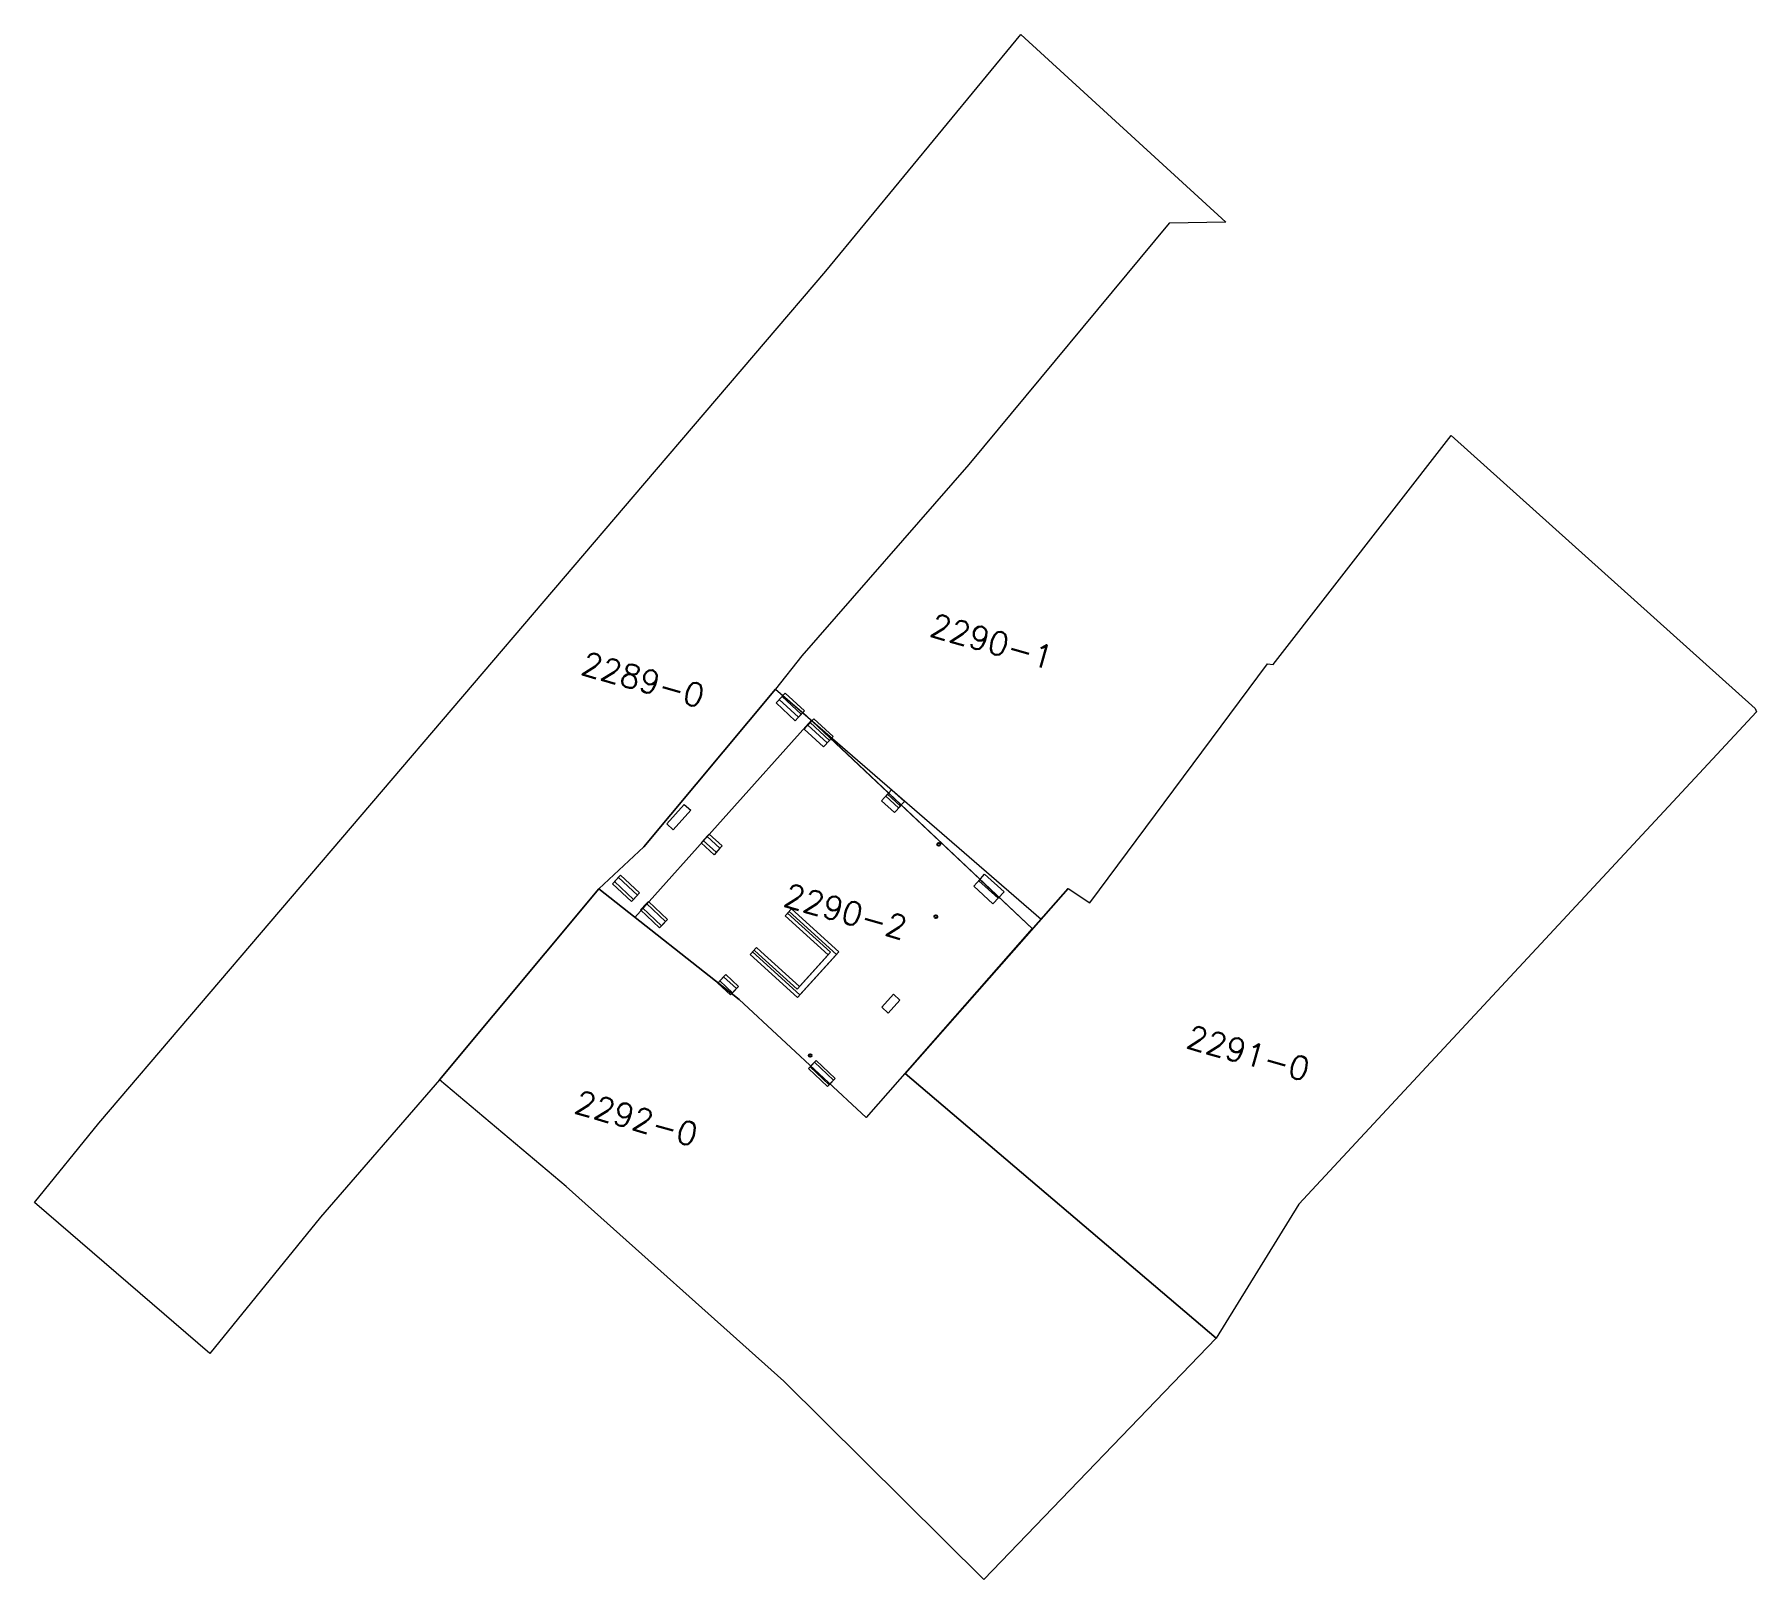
# Model space of a CAD drawing. Header units: metres. Extents: x 7512512.6 to 7512571.9, y 4692061.2 to 4692114.4.
import ezdxf

# ---------------------------------------------------------------- set-up
doc = ezdxf.new("R2010")
doc.units = ezdxf.units.M
for name, color, linetype, lineweight in [('0_Pen_No__20', 1, 'Continuous', 0), ('AA SHTYLLAT', 1, 'Continuous', 0), ('burimi', 1, 'Continuous', 0), ('Nr Parceles Baze', 7, 'Continuous', 0), ('parcela', 7, 'Continuous', 0), ('parcela baze', 7, 'Continuous', 0), ('shtyllat e vjetra', 5, 'Continuous', 0)]:
    doc.layers.add(name, color=color, linetype=linetype, lineweight=lineweight)
doc.styles.get("Standard").update_dxf_attribs({"font": 'simplex.shx'})

msp = doc.modelspace()

# ---------------------------------------------------------------- linework, layer by layer
at = {"color": 6}
for centre in [(7512543.745, 4692086.491), (7512543.648, 4692084.002), (7512539.316, 4692079.224)]:
    msp.add_circle(centre, 0.05, dxfattribs=at)
at = {"layer": '0_Pen_No__20', "flags": 128}
msp.add_lwpolyline([(7512538.122, 4692091.836), (7512539.19, 4692090.911), (7512546.978, 4692083.586), (7512542.592, 4692078.606), (7512541.242, 4692077.086), (7512536.872, 4692081.146), (7512532.042, 4692084.956), (7512533.592, 4692086.406)], close=True, dxfattribs=at)
at = {"layer": 'AA SHTYLLAT'}
for points in [[(7512539.011, 4692090.965), (7512538.807, 4692090.745), (7512538.147, 4692091.356), (7512538.35, 4692091.576)], [(7512534.983, 4692087.863), (7512535.206, 4692087.661), (7512534.601, 4692086.994), (7512534.379, 4692087.196)], [(7512536.286, 4692086.438), (7512536.084, 4692086.216), (7512535.64, 4692086.619), (7512535.841, 4692086.841)], [(7512538.677, 4692084.27), (7512540.306, 4692082.792), (7512538.963, 4692081.31), (7512537.333, 4692082.788), (7512537.468, 4692082.936), (7512537.468, 4692082.936), (7512537.468, 4692082.936), (7512537.616, 4692082.802), (7512537.616, 4692082.802), (7512537.616, 4692082.802), (7512537.616, 4692082.802), (7512538.949, 4692081.593), (7512540.024, 4692082.778), (7512538.542, 4692084.122)], [(7512542.007, 4692080.684), (7512541.785, 4692080.885), (7512542.188, 4692081.33), (7512542.41, 4692081.128)]]:
    msp.add_lwpolyline(points, close=True, dxfattribs=at)
for points, elevation in [([(7512539.981, 4692090.067), (7512539.777, 4692089.846), (7512539.117, 4692090.458), (7512539.321, 4692090.678)], 632.863), ([(7512542.423, 4692087.806), (7512542.219, 4692087.585), (7512541.779, 4692087.993), (7512541.983, 4692088.213)], 632.863), ([(7512533.445, 4692084.816), (7512533.239, 4692084.597), (7512532.584, 4692085.215), (7512532.79, 4692085.433)], 630.603), ([(7512545.816, 4692084.662), (7512545.612, 4692084.442), (7512544.952, 4692085.055), (7512545.156, 4692085.275)], 632.863), ([(7512534.406, 4692083.908), (7512534.201, 4692083.69), (7512533.546, 4692084.307), (7512533.751, 4692084.526)], 630.603), ([(7512536.846, 4692081.598), (7512536.64, 4692081.38), (7512536.204, 4692081.791), (7512536.41, 4692082.01)], 630.603), ([(7512540.181, 4692078.437), (7512539.975, 4692078.219), (7512539.32, 4692078.836), (7512539.526, 4692079.055)], 630.603)]:
    msp.add_lwpolyline(points, close=True, dxfattribs=dict(at, elevation=elevation))
at = {"layer": 'burimi', "flags": 128}
msp.add_lwpolyline([(7512541.242, 4692077.086), (7512536.872, 4692081.146), (7512533.284, 4692083.977), (7512539.364, 4692090.761), (7512546.966, 4692083.597)], close=True, dxfattribs=at)
at = {"layer": 'parcela', "flags": 128}
for points in [[(7512553.633, 4692107.904), (7512551.683, 4692107.874), (7512544.782, 4692099.565), (7512539.032, 4692092.976), (7512538.122, 4692091.836), (7512533.592, 4692086.406), (7512532.042, 4692084.956), (7512526.552, 4692078.387), (7512522.461, 4692073.657), (7512518.651, 4692068.967), (7512512.611, 4692074.168), (7512514.832, 4692076.897), (7512533.622, 4692098.916), (7512539.853, 4692106.215), (7512546.573, 4692114.364), (7512553.633, 4692107.904)], [(7512571.902, 4692091.054), (7512556.141, 4692074.106), (7512553.301, 4692069.496), (7512542.592, 4692078.606), (7512548.202, 4692084.976), (7512548.952, 4692084.476), (7512555.062, 4692092.705), (7512555.262, 4692092.685), (7512561.382, 4692100.564), (7512571.852, 4692091.164), (7512571.902, 4692091.054)], [(7512553.301, 4692069.496), (7512545.301, 4692061.187), (7512538.411, 4692068.017), (7512530.921, 4692074.717), (7512526.552, 4692078.387), (7512532.042, 4692084.956), (7512536.872, 4692081.146), (7512541.242, 4692077.086), (7512542.592, 4692078.606), (7512553.301, 4692069.496)]]:
    msp.add_lwpolyline(points, dxfattribs=at)
at = {"layer": 'parcela baze', "flags": 128}
msp.add_lwpolyline([(7512548.202, 4692084.976), (7512542.592, 4692078.606), (7512541.242, 4692077.086), (7512536.872, 4692081.146), (7512532.042, 4692084.956), (7512533.592, 4692086.406), (7512538.122, 4692091.836), (7512547.27, 4692083.92), (7512548.202, 4692084.976)], dxfattribs=at)
at = {"layer": 'shtyllat e vjetra'}
for points in [[(7512539.122, 4692091.088), (7512538.921, 4692090.866), (7512538.254, 4692091.47), (7512538.456, 4692091.693)], [(7512540.108, 4692090.207), (7512539.907, 4692089.984), (7512539.24, 4692090.589), (7512539.442, 4692090.811)], [(7512542.567, 4692087.964), (7512542.365, 4692087.742), (7512541.921, 4692088.145), (7512542.123, 4692088.367)], [(7512534.983, 4692087.863), (7512535.206, 4692087.661), (7512534.601, 4692086.994), (7512534.379, 4692087.196)], [(7512536.212, 4692086.356), (7512536.011, 4692086.134), (7512535.566, 4692086.537), (7512535.768, 4692086.759)], [(7512533.37, 4692084.736), (7512533.164, 4692084.518), (7512532.509, 4692085.135), (7512532.715, 4692085.353)], [(7512545.993, 4692084.858), (7512545.791, 4692084.635), (7512545.125, 4692085.24), (7512545.326, 4692085.462)], [(7512534.337, 4692083.835), (7512534.132, 4692083.617), (7512533.477, 4692084.234), (7512533.683, 4692084.453)], [(7512538.597, 4692084.182), (7512540.227, 4692082.704), (7512538.883, 4692081.223), (7512537.254, 4692082.701), (7512537.388, 4692082.849), (7512537.388, 4692082.849), (7512537.388, 4692082.849), (7512537.536, 4692082.714), (7512537.536, 4692082.714), (7512537.536, 4692082.714), (7512537.536, 4692082.714), (7512538.87, 4692081.505), (7512539.944, 4692082.691), (7512538.463, 4692084.034)], [(7512536.777, 4692081.525), (7512536.571, 4692081.306), (7512536.134, 4692081.718), (7512536.34, 4692081.936)], [(7512542.007, 4692080.684), (7512541.785, 4692080.885), (7512542.188, 4692081.33), (7512542.41, 4692081.128)], [(7512540.12, 4692078.373), (7512539.914, 4692078.155), (7512539.259, 4692078.772), (7512539.465, 4692078.99)]]:
    msp.add_lwpolyline(points, close=True, dxfattribs=at)

# ---------------------------------------------------------------- texts
at = {"layer": 'Nr Parceles Baze'}
for s, p in [('2290-1', (7512543.387, 4692093.68)), ('2289-0', (7512531.381, 4692092.364)), ('2290-2', (7512538.352, 4692084.39)), ('2291-0', (7512552.218, 4692079.513)), ('2292-0', (7512531.149, 4692077.268))]:
    msp.add_text(s, height=0.8, rotation=344.03898, dxfattribs=at).set_placement(p)

doc.saveas('drawing.dxf')
